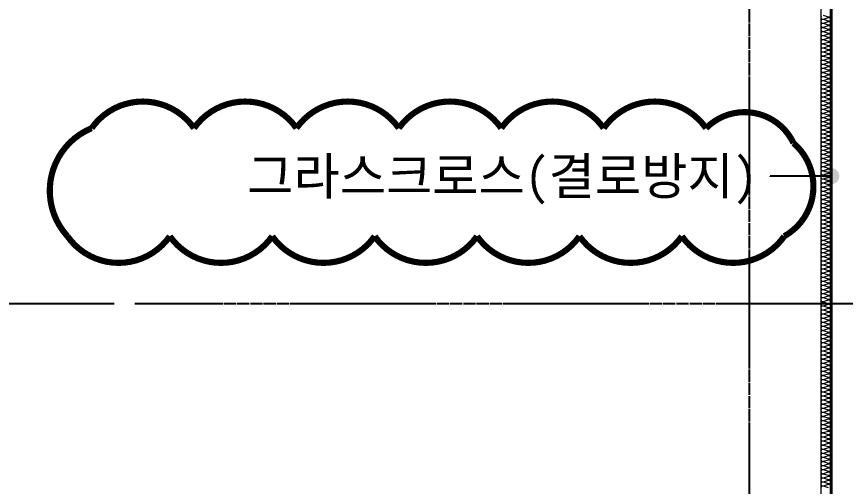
# Model space of a CAD drawing. Header units: inches. Extents: x 2004 to 150234, y 6875187 to 6994525.
# Drawn here: x 82869 to 86916, y 6885237 to 6887532 of the extents above; entities that cross this region are included whole.
import ezdxf
from ezdxf.enums import TextEntityAlignment as Align

# ---------------------------------------------------------------- set-up
doc = ezdxf.new("R2010")
doc.units = ezdxf.units.IN
doc.header["$MEASUREMENT"] = 0
doc.linetypes.add('CENTER', pattern=[65, 60, -2, 1, -2])
doc.layers.get('0').update_dxf_attribs({"linetype": 'CONTINUOUS'})
for name, color, linetype, lineweight in [('A-CONC-LIN1', 2, 'CONTINUOUS', 40), ('A-DIMS', 7, 'CONTINUOUS', 25), ('A-MKXS-LEAD', 7, 'CONTINUOUS', 25), ('A-MKXS-TEXT1', 3, 'CONTINUOUS', 25), ('A-XXXX-INSL2', 8, 'CONTINUOUS', 18), ('REV-202205', 20, 'CONTINUOUS', 25)]:
    doc.layers.add(name, color=color, linetype=linetype, lineweight=lineweight)
doc.layers.add('AA-AXIS-LINE-1', color=1, linetype='CENTER')
doc.styles.add('HY울릉도L', font='H2GTRE.TTF')
doc.styles.add('돋움체', font='')
doc.styles.get('돋움체').set_extended_font_data('DotumChe')
doc.dimstyles.new('CDIM', dxfattribs={"dimtxt": 2, "dimasz": 0.6, "dimexe": 1, "dimexo": 1, "dimgap": 1, "dimtad": 1, "dimdec": 0, "dimrnd": 0.5, "dimzin": 0, "dimdsep": 32, "dimlunit": 6, "dimtxsty": 'HY울릉도L', "dimblk1": '_CIDOT', "dimblk2": '_CIDOT', "dimsah": 1, "dimcen": 4.5, "dimclrd": 2, "dimclre": 2, "dimclrt": 7, "dimadec": 0, "dimazin": 0, "dimtfac": 1, "dimtdec": 0, "dimtix": 1, "dimtmove": 2, "dimatfit": 1, "dimldrblk": '_CIDOT', "dimfxl": 1, "dimtolj": 1, "dimtzin": 0, "dimlwd": -1, "dimarcsym": 0})

# ---------------------------------------------------------------- blocks, each defined once
blk = doc.blocks.new('_CIDOT')
at = {"color": 0, "linetype": 'ByBlock'}
blk.add_line((2, 0), (-1, 0), dxfattribs=at)
at = {"color": 0, "linetype": 'ByBlock', "const_width": 0.5}
blk.add_lwpolyline([(-0.25, 0, 1), (0.25, 0, 1)], format="xyb", close=True, dxfattribs=at)
blk = doc.blocks.new('*D290')
at = {"layer": 'A-DIMS', "lineweight": -2, "transparency": 16777216}
for p, q in [((83346.3, 6886128.3), (82146.3, 6886128.3)), ((83346.3, 6881878.3), (82146.3, 6881878.3))]:
    blk.add_line(p, q, dxfattribs=at)
at = {"layer": 'A-DIMS', "transparency": 16777216}
blk.add_line((82246.3, 6886068.3), (82246.3, 6881938.3), dxfattribs=at)
at = {"layer": 'A-DIMS', "transparency": 16777216, "xscale": 60, "yscale": 60, "zscale": 60}
for p, rotation in [((82246.3, 6886128.3), 90), ((82246.3, 6881878.3), 270)]:
    blk.add_blockref('_CIDOT', p, dxfattribs=dict(at, rotation=rotation))
at = {"layer": 'A-DIMS', "color": 3, "transparency": 16777216, "insert": (82027.2, 6884003.3), "char_height": 200, "attachment_point": 5, "rotation": 90, "style": '돋움체'}
blk.add_mtext('\\A1;4,250', dxfattribs=at)
blk = doc.blocks.new('*D291')
at = {"layer": 'A-DIMS', "lineweight": -2, "transparency": 16777216}
for p, q in [((83346.3, 6890878.3), (82146.3, 6890878.3)), ((83346.3, 6886128.3), (82146.3, 6886128.3))]:
    blk.add_line(p, q, dxfattribs=at)
at = {"layer": 'A-DIMS', "transparency": 16777216}
blk.add_line((82246.3, 6886188.3), (82246.3, 6890818.3), dxfattribs=at)
at = {"layer": 'A-DIMS', "transparency": 16777216, "xscale": 60, "yscale": 60, "zscale": 60}
for p, rotation in [((82246.3, 6890878.3), 90), ((82246.3, 6886128.3), 270)]:
    blk.add_blockref('_CIDOT', p, dxfattribs=dict(at, rotation=rotation))
at = {"layer": 'A-DIMS', "color": 3, "transparency": 16777216, "insert": (82027.2, 6888503.3), "char_height": 200, "attachment_point": 5, "rotation": 90, "style": '돋움체'}
blk.add_mtext('\\A1;4,750', dxfattribs=at)

msp = doc.modelspace()

# ---------------------------------------------------------------- hatches: boundary and pattern name
at = {"layer": 'A-MKXS-LEAD'}
h = msp.add_hatch(color=256, dxfattribs=at)
edge = h.paths.add_edge_path()
edge.add_arc((86846.3, 6886752.2), 40, 180, 540, ccw=False)

# ---------------------------------------------------------------- linework, layer by layer
at = {"layer": 'A-CONC-LIN1'}
msp.add_line((86846.3, 6889078.3), (86846.3, 6880978.3), dxfattribs=at)
at = {"layer": 'A-MKXS-LEAD'}
msp.add_lwpolyline([(86846.3, 6886752.2), (86548.6, 6886752.2), (86548.6, 6886752.2)], dxfattribs=at)
at = {"layer": 'A-XXXX-INSL2'}
msp.add_line((86796.3, 6889028.3), (86796.3, 6880978.3), dxfattribs=at)
for points in [[(86798.3, 6887533.8), (86796.3, 6887528.3), (86798.3, 6887522.8), (86803.3, 6887519.3), (86808.8, 6887519.3), (86833.8, 6887527.3), (86839.3, 6887527.3), (86844.3, 6887523.8), (86846.3, 6887518.3), (86844.3, 6887512.8), (86839.3, 6887509.3), (86833.8, 6887509.3), (86808.8, 6887517.3), (86803.3, 6887517.3), (86798.3, 6887513.8), (86796.3, 6887508.3), (86798.3, 6887502.8), (86803.3, 6887499.3), (86808.8, 6887499.3), (86833.8, 6887507.3), (86839.3, 6887507.3), (86844.3, 6887503.8), (86846.3, 6887498.3), (86844.3, 6887492.8), (86839.3, 6887489.3), (86833.8, 6887489.3), (86808.8, 6887497.3), (86803.3, 6887497.3), (86798.3, 6887493.8), (86796.3, 6887488.3), (86798.3, 6887482.8), (86803.3, 6887479.3), (86808.8, 6887479.3), (86833.8, 6887487.3), (86839.3, 6887487.3), (86844.3, 6887483.8), (86846.3, 6887478.3), (86844.3, 6887472.8), (86839.3, 6887469.3), (86833.8, 6887469.3), (86808.8, 6887477.3), (86803.3, 6887477.3), (86798.3, 6887473.8), (86796.3, 6887468.3), (86798.3, 6887462.8), (86803.3, 6887459.3), (86808.8, 6887459.3), (86833.8, 6887467.3), (86839.3, 6887467.3), (86844.3, 6887463.8), (86846.3, 6887458.3), (86844.3, 6887452.8), (86839.3, 6887449.3), (86833.8, 6887449.3), (86808.8, 6887457.3), (86803.3, 6887457.3), (86798.3, 6887453.8), (86796.3, 6887448.3), (86798.3, 6887442.8), (86803.3, 6887439.3), (86808.8, 6887439.3), (86833.8, 6887447.3), (86839.3, 6887447.3), (86844.3, 6887443.8), (86846.3, 6887438.3), (86844.3, 6887432.8), (86839.3, 6887429.3), (86833.8, 6887429.3), (86808.8, 6887437.3), (86803.3, 6887437.3), (86798.3, 6887433.8), (86796.3, 6887428.3), (86798.3, 6887422.8), (86803.3, 6887419.3), (86808.8, 6887419.3), (86833.8, 6887427.3), (86839.3, 6887427.3), (86844.3, 6887423.8), (86846.3, 6887418.3), (86844.3, 6887412.8), (86839.3, 6887409.3), (86833.8, 6887409.3), (86808.8, 6887417.3), (86803.3, 6887417.3), (86798.3, 6887413.8), (86796.3, 6887408.3), (86798.3, 6887402.8), (86803.3, 6887399.3), (86808.8, 6887399.3), (86833.8, 6887407.3), (86839.3, 6887407.3), (86844.3, 6887403.8), (86846.3, 6887398.3), (86844.3, 6887392.8), (86839.3, 6887389.3), (86833.8, 6887389.3), (86808.8, 6887397.3), (86803.3, 6887397.3), (86798.3, 6887393.8), (86796.3, 6887388.3), (86798.3, 6887382.8), (86803.3, 6887379.3), (86808.8, 6887379.3), (86833.8, 6887387.3), (86839.3, 6887387.3), (86844.3, 6887383.8), (86846.3, 6887378.3), (86844.3, 6887372.8), (86839.3, 6887369.3), (86833.8, 6887369.3), (86808.8, 6887377.3), (86803.3, 6887377.3), (86798.3, 6887373.8), (86796.3, 6887368.3), (86798.3, 6887362.8), (86803.3, 6887359.3), (86808.8, 6887359.3), (86833.8, 6887367.3), (86839.3, 6887367.3), (86844.3, 6887363.8), (86846.3, 6887358.3), (86844.3, 6887352.8), (86839.3, 6887349.3), (86833.8, 6887349.3), (86808.8, 6887357.3), (86803.3, 6887357.3), (86798.3, 6887353.8), (86796.3, 6887348.3), (86798.3, 6887342.8), (86803.3, 6887339.3), (86808.8, 6887339.3), (86833.8, 6887347.3), (86839.3, 6887347.3), (86844.3, 6887343.8), (86846.3, 6887338.3), (86844.3, 6887332.8), (86839.3, 6887329.3), (86833.8, 6887329.3), (86808.8, 6887337.3), (86803.3, 6887337.3), (86798.3, 6887333.8), (86796.3, 6887328.3), (86798.3, 6887322.8), (86803.3, 6887319.3), (86808.8, 6887319.3), (86833.8, 6887327.3), (86839.3, 6887327.3), (86844.3, 6887323.8), (86846.3, 6887318.3), (86844.3, 6887312.8), (86839.3, 6887309.3), (86833.8, 6887309.3), (86808.8, 6887317.3), (86803.3, 6887317.3), (86798.3, 6887313.8), (86796.3, 6887308.3), (86798.3, 6887302.8), (86803.3, 6887299.3), (86808.8, 6887299.3), (86833.8, 6887307.3), (86839.3, 6887307.3), (86844.3, 6887303.8), (86846.3, 6887298.3), (86844.3, 6887292.8), (86839.3, 6887289.3), (86833.8, 6887289.3), (86808.8, 6887297.3), (86803.3, 6887297.3), (86798.3, 6887293.8), (86796.3, 6887288.3), (86798.3, 6887282.8), (86803.3, 6887279.3), (86808.8, 6887279.3), (86833.8, 6887287.3), (86839.3, 6887287.3), (86844.3, 6887283.8), (86846.3, 6887278.3), (86844.3, 6887272.8), (86839.3, 6887269.3), (86833.8, 6887269.3), (86808.8, 6887277.3), (86803.3, 6887277.3), (86798.3, 6887273.8), (86796.3, 6887268.3), (86798.3, 6887262.8), (86803.3, 6887259.3), (86808.8, 6887259.3), (86833.8, 6887267.3), (86839.3, 6887267.3), (86844.3, 6887263.8), (86846.3, 6887258.3), (86844.3, 6887252.8), (86839.3, 6887249.3), (86833.8, 6887249.3), (86808.8, 6887257.3), (86803.3, 6887257.3), (86798.3, 6887253.8), (86796.3, 6887248.3), (86798.3, 6887242.8), (86803.3, 6887239.3), (86808.8, 6887239.3), (86833.8, 6887247.3), (86839.3, 6887247.3), (86844.3, 6887243.8), (86846.3, 6887238.3), (86844.3, 6887232.8), (86839.3, 6887229.3), (86833.8, 6887229.3), (86808.8, 6887237.3), (86803.3, 6887237.3), (86798.3, 6887233.8), (86796.3, 6887228.3), (86798.3, 6887222.8), (86803.3, 6887219.3), (86808.8, 6887219.3), (86833.8, 6887227.3), (86839.3, 6887227.3), (86844.3, 6887223.8), (86846.3, 6887218.3), (86844.3, 6887212.8), (86839.3, 6887209.3), (86833.8, 6887209.3), (86808.8, 6887217.3), (86803.3, 6887217.3), (86798.3, 6887213.8), (86796.3, 6887208.3), (86798.3, 6887202.8), (86803.3, 6887199.3), (86808.8, 6887199.3), (86833.8, 6887207.3), (86839.3, 6887207.3), (86844.3, 6887203.8), (86846.3, 6887198.3), (86844.3, 6887192.8), (86839.3, 6887189.3), (86833.8, 6887189.3), (86808.8, 6887197.3), (86803.3, 6887197.3), (86798.3, 6887193.8), (86796.3, 6887188.3), (86798.3, 6887182.8), (86803.3, 6887179.3), (86808.8, 6887179.3), (86833.8, 6887187.3), (86839.3, 6887187.3), (86844.3, 6887183.8), (86846.3, 6887178.3), (86844.3, 6887172.8), (86839.3, 6887169.3), (86833.8, 6887169.3), (86808.8, 6887177.3), (86803.3, 6887177.3), (86798.3, 6887173.8), (86796.3, 6887168.3), (86798.3, 6887162.8), (86803.3, 6887159.3), (86808.8, 6887159.3), (86833.8, 6887167.3), (86839.3, 6887167.3), (86844.3, 6887163.8), (86846.3, 6887158.3), (86844.3, 6887152.8), (86839.3, 6887149.3), (86833.8, 6887149.3), (86808.8, 6887157.3), (86803.3, 6887157.3), (86798.3, 6887153.8), (86796.3, 6887148.3), (86798.3, 6887142.8), (86803.3, 6887139.3), (86808.8, 6887139.3), (86833.8, 6887147.3), (86839.3, 6887147.3), (86844.3, 6887143.8), (86846.3, 6887138.3), (86844.3, 6887132.8), (86839.3, 6887129.3), (86833.8, 6887129.3), (86808.8, 6887137.3), (86803.3, 6887137.3), (86798.3, 6887133.8), (86796.3, 6887128.3), (86798.3, 6887122.8), (86803.3, 6887119.3), (86808.8, 6887119.3), (86833.8, 6887127.3), (86839.3, 6887127.3), (86844.3, 6887123.8), (86846.3, 6887118.3), (86844.3, 6887112.8), (86839.3, 6887109.3), (86833.8, 6887109.3), (86808.8, 6887117.3), (86803.3, 6887117.3), (86798.3, 6887113.8), (86796.3, 6887108.3), (86798.3, 6887102.8), (86803.3, 6887099.3), (86808.8, 6887099.3), (86833.8, 6887107.3), (86839.3, 6887107.3), (86844.3, 6887103.8), (86846.3, 6887098.3), (86844.3, 6887092.8), (86839.3, 6887089.3), (86833.8, 6887089.3), (86808.8, 6887097.3), (86803.3, 6887097.3), (86798.3, 6887093.8), (86796.3, 6887088.3), (86798.3, 6887082.8), (86803.3, 6887079.3), (86808.8, 6887079.3), (86833.8, 6887087.3), (86839.3, 6887087.3), (86844.3, 6887083.8), (86846.3, 6887078.3), (86844.3, 6887072.8), (86839.3, 6887069.3), (86833.8, 6887069.3), (86808.8, 6887077.3), (86803.3, 6887077.3), (86798.3, 6887073.8), (86796.3, 6887068.3), (86798.3, 6887062.8), (86803.3, 6887059.3), (86808.8, 6887059.3), (86833.8, 6887067.3), (86839.3, 6887067.3), (86844.3, 6887063.8), (86846.3, 6887058.3), (86844.3, 6887052.8), (86839.3, 6887049.3), (86833.8, 6887049.3), (86808.8, 6887057.3), (86803.3, 6887057.3), (86798.3, 6887053.8), (86796.3, 6887048.3), (86798.3, 6887042.8), (86803.3, 6887039.3), (86808.8, 6887039.3), (86833.8, 6887047.3), (86839.3, 6887047.3), (86844.3, 6887043.8), (86846.3, 6887038.3), (86844.3, 6887032.8), (86839.3, 6887029.3), (86833.8, 6887029.3), (86808.8, 6887037.3), (86803.3, 6887037.3), (86798.3, 6887033.8), (86796.3, 6887028.3), (86798.3, 6887022.8), (86803.3, 6887019.3), (86808.8, 6887019.3), (86833.8, 6887027.3), (86839.3, 6887027.3), (86844.3, 6887023.8), (86846.3, 6887018.3), (86844.3, 6887012.8), (86839.3, 6887009.3), (86833.8, 6887009.3), (86808.8, 6887017.3), (86803.3, 6887017.3), (86798.3, 6887013.8), (86796.3, 6887008.3), (86798.3, 6887002.8), (86803.3, 6886999.3), (86808.8, 6886999.3), (86833.8, 6887007.3), (86839.3, 6887007.3), (86844.3, 6887003.8), (86846.3, 6886998.3), (86844.3, 6886992.8), (86839.3, 6886989.3), (86833.8, 6886989.3), (86808.8, 6886997.3), (86803.3, 6886997.3), (86798.3, 6886993.8), (86796.3, 6886988.3), (86798.3, 6886982.8), (86803.3, 6886979.3), (86808.8, 6886979.3), (86833.8, 6886987.3), (86839.3, 6886987.3), (86844.3, 6886983.8), (86846.3, 6886978.3), (86844.3, 6886972.8), (86839.3, 6886969.3), (86833.8, 6886969.3), (86808.8, 6886977.3), (86803.3, 6886977.3), (86798.3, 6886973.8), (86796.3, 6886968.3), (86798.3, 6886962.8), (86803.3, 6886959.3), (86808.8, 6886959.3), (86833.8, 6886967.3), (86839.3, 6886967.3), (86844.3, 6886963.8), (86846.3, 6886958.3), (86844.3, 6886952.8), (86839.3, 6886949.3), (86833.8, 6886949.3), (86808.8, 6886957.3), (86803.3, 6886957.3), (86798.3, 6886953.8), (86796.3, 6886948.3), (86798.3, 6886942.8), (86803.3, 6886939.3), (86808.8, 6886939.3), (86833.8, 6886947.3), (86839.3, 6886947.3), (86844.3, 6886943.8), (86846.3, 6886938.3), (86844.3, 6886932.8), (86839.3, 6886929.3), (86833.8, 6886929.3), (86808.8, 6886937.3), (86803.3, 6886937.3), (86798.3, 6886933.8), (86796.3, 6886928.3), (86798.3, 6886922.8), (86803.3, 6886919.3), (86808.8, 6886919.3), (86833.8, 6886927.3), (86839.3, 6886927.3), (86844.3, 6886923.8), (86846.3, 6886918.3), (86844.3, 6886912.8), (86839.3, 6886909.3), (86833.8, 6886909.3), (86808.8, 6886917.3), (86803.3, 6886917.3), (86798.3, 6886913.8), (86796.3, 6886908.3), (86798.3, 6886902.8), (86803.3, 6886899.3), (86808.8, 6886899.3), (86833.8, 6886907.3), (86839.3, 6886907.3), (86844.3, 6886903.8), (86846.3, 6886898.3), (86844.3, 6886892.8), (86839.3, 6886889.3), (86833.8, 6886889.3), (86808.8, 6886897.3), (86803.3, 6886897.3), (86798.3, 6886893.8), (86796.3, 6886888.3), (86798.3, 6886882.8), (86803.3, 6886879.3), (86808.8, 6886879.3), (86833.8, 6886887.3), (86839.3, 6886887.3), (86844.3, 6886883.8), (86846.3, 6886878.3), (86844.3, 6886872.8), (86839.3, 6886869.3), (86833.8, 6886869.3), (86808.8, 6886877.3), (86803.3, 6886877.3), (86798.3, 6886873.8), (86796.3, 6886868.3), (86798.3, 6886862.8), (86803.3, 6886859.3), (86808.8, 6886859.3), (86833.8, 6886867.3), (86839.3, 6886867.3), (86844.3, 6886863.8), (86846.3, 6886858.3), (86844.3, 6886852.8), (86839.3, 6886849.3), (86833.8, 6886849.3), (86808.8, 6886857.3), (86803.3, 6886857.3), (86798.3, 6886853.8), (86796.3, 6886848.3), (86798.3, 6886842.8), (86803.3, 6886839.3), (86808.8, 6886839.3), (86833.8, 6886847.3), (86839.3, 6886847.3), (86844.3, 6886843.8), (86846.3, 6886838.3), (86844.3, 6886832.8), (86839.3, 6886829.3), (86833.8, 6886829.3), (86808.8, 6886837.3), (86803.3, 6886837.3), (86798.3, 6886833.8), (86796.3, 6886828.3), (86798.3, 6886822.8), (86803.3, 6886819.3), (86808.8, 6886819.3), (86833.8, 6886827.3), (86839.3, 6886827.3), (86844.3, 6886823.8), (86846.3, 6886818.3), (86844.3, 6886812.8), (86839.3, 6886809.3), (86833.8, 6886809.3), (86808.8, 6886817.3), (86803.3, 6886817.3), (86798.3, 6886813.8), (86796.3, 6886808.3), (86798.3, 6886802.8), (86803.3, 6886799.3), (86808.8, 6886799.3), (86833.8, 6886807.3), (86839.3, 6886807.3), (86844.3, 6886803.8), (86846.3, 6886798.3), (86844.3, 6886792.8), (86839.3, 6886789.3), (86833.8, 6886789.3), (86808.8, 6886797.3), (86803.3, 6886797.3), (86798.3, 6886793.8), (86796.3, 6886788.3), (86798.3, 6886782.8), (86803.3, 6886779.3), (86808.8, 6886779.3), (86833.8, 6886787.3), (86839.3, 6886787.3), (86844.3, 6886783.8), (86846.3, 6886778.3), (86844.3, 6886772.8), (86839.3, 6886769.3), (86833.8, 6886769.3), (86808.8, 6886777.3), (86803.3, 6886777.3), (86798.3, 6886773.8), (86796.3, 6886768.3), (86798.3, 6886762.8), (86803.3, 6886759.3), (86808.8, 6886759.3), (86833.8, 6886767.3), (86839.3, 6886767.3), (86844.3, 6886763.8), (86846.3, 6886758.3), (86844.3, 6886752.8), (86839.3, 6886749.3), (86833.8, 6886749.3), (86808.8, 6886757.3), (86803.3, 6886757.3), (86798.3, 6886753.8), (86796.3, 6886748.3), (86798.3, 6886742.8), (86803.3, 6886739.3), (86808.8, 6886739.3), (86833.8, 6886747.3), (86839.3, 6886747.3), (86844.3, 6886743.8), (86846.3, 6886738.3), (86844.3, 6886732.8), (86839.3, 6886729.3), (86833.8, 6886729.3), (86808.8, 6886737.3), (86803.3, 6886737.3), (86798.3, 6886733.8), (86796.3, 6886728.3), (86798.3, 6886722.8), (86803.3, 6886719.3), (86808.8, 6886719.3), (86833.8, 6886727.3), (86839.3, 6886727.3), (86844.3, 6886723.8), (86846.3, 6886718.3), (86844.3, 6886712.8), (86839.3, 6886709.3), (86833.8, 6886709.3), (86808.8, 6886717.3), (86803.3, 6886717.3), (86798.3, 6886713.8), (86796.3, 6886708.3), (86798.3, 6886702.8), (86803.3, 6886699.3), (86808.8, 6886699.3), (86833.8, 6886707.3), (86839.3, 6886707.3), (86844.3, 6886703.8), (86846.3, 6886698.3), (86844.3, 6886692.8), (86839.3, 6886689.3), (86833.8, 6886689.3), (86808.8, 6886697.3), (86803.3, 6886697.3), (86798.3, 6886693.8), (86796.3, 6886688.3), (86798.3, 6886682.8), (86803.3, 6886679.3), (86808.8, 6886679.3), (86833.8, 6886687.3), (86839.3, 6886687.3), (86844.3, 6886683.8), (86846.3, 6886678.3), (86844.3, 6886672.8), (86839.3, 6886669.3), (86833.8, 6886669.3), (86808.8, 6886677.3), (86803.3, 6886677.3), (86798.3, 6886673.8), (86796.3, 6886668.3), (86798.3, 6886662.8), (86803.3, 6886659.3), (86808.8, 6886659.3), (86833.8, 6886667.3), (86839.3, 6886667.3), (86844.3, 6886663.8), (86846.3, 6886658.3), (86844.3, 6886652.8), (86839.3, 6886649.3), (86833.8, 6886649.3), (86808.8, 6886657.3), (86803.3, 6886657.3), (86798.3, 6886653.8), (86796.3, 6886648.3), (86798.3, 6886642.8), (86803.3, 6886639.3), (86808.8, 6886639.3), (86833.8, 6886647.3), (86839.3, 6886647.3), (86844.3, 6886643.8), (86846.3, 6886638.3), (86844.3, 6886632.8), (86839.3, 6886629.3), (86833.8, 6886629.3), (86808.8, 6886637.3), (86803.3, 6886637.3), (86798.3, 6886633.8), (86796.3, 6886628.3), (86798.3, 6886622.8), (86803.3, 6886619.3), (86808.8, 6886619.3), (86833.8, 6886627.3), (86839.3, 6886627.3), (86844.3, 6886623.8), (86846.3, 6886618.3), (86844.3, 6886612.8), (86839.3, 6886609.3), (86833.8, 6886609.3), (86808.8, 6886617.3), (86803.3, 6886617.3), (86798.3, 6886613.8), (86796.3, 6886608.3), (86798.3, 6886602.8), (86803.3, 6886599.3), (86808.8, 6886599.3), (86833.8, 6886607.3), (86839.3, 6886607.3), (86844.3, 6886603.8), (86846.3, 6886598.3), (86844.3, 6886592.8), (86839.3, 6886589.3), (86833.8, 6886589.3), (86808.8, 6886597.3), (86803.3, 6886597.3), (86798.3, 6886593.8), (86796.3, 6886588.3), (86798.3, 6886582.8), (86803.3, 6886579.3), (86808.8, 6886579.3), (86833.8, 6886587.3), (86839.3, 6886587.3), (86844.3, 6886583.8), (86846.3, 6886578.3), (86844.3, 6886572.8), (86839.3, 6886569.3), (86833.8, 6886569.3), (86808.8, 6886577.3), (86803.3, 6886577.3), (86798.3, 6886573.8), (86796.3, 6886568.3), (86798.3, 6886562.8), (86803.3, 6886559.3), (86808.8, 6886559.3), (86833.8, 6886567.3), (86839.3, 6886567.3), (86844.3, 6886563.8), (86846.3, 6886558.3), (86844.3, 6886552.8), (86839.3, 6886549.3), (86833.8, 6886549.3), (86808.8, 6886557.3), (86803.3, 6886557.3), (86798.3, 6886553.8), (86796.3, 6886548.3), (86798.3, 6886542.8), (86803.3, 6886539.3), (86808.8, 6886539.3), (86833.8, 6886547.3), (86839.3, 6886547.3), (86844.3, 6886543.8), (86846.3, 6886538.3), (86844.3, 6886532.8), (86839.3, 6886529.3), (86833.8, 6886529.3), (86808.8, 6886537.3), (86803.3, 6886537.3), (86798.3, 6886533.8), (86796.3, 6886528.3), (86798.3, 6886522.8), (86803.3, 6886519.3), (86808.8, 6886519.3), (86833.8, 6886527.3), (86839.3, 6886527.3), (86844.3, 6886523.8), (86846.3, 6886518.3), (86844.3, 6886512.8), (86839.3, 6886509.3), (86833.8, 6886509.3), (86808.8, 6886517.3), (86803.3, 6886517.3), (86798.3, 6886513.8), (86796.3, 6886508.3), (86798.3, 6886502.8), (86803.3, 6886499.3), (86808.8, 6886499.3), (86833.8, 6886507.3), (86839.3, 6886507.3), (86844.3, 6886503.8), (86846.3, 6886498.3), (86844.3, 6886492.8), (86839.3, 6886489.3), (86833.8, 6886489.3), (86808.8, 6886497.3), (86803.3, 6886497.3), (86798.3, 6886493.8), (86796.3, 6886488.3), (86798.3, 6886482.8), (86803.3, 6886479.3), (86808.8, 6886479.3), (86833.8, 6886487.3), (86839.3, 6886487.3), (86844.3, 6886483.8), (86846.3, 6886478.3), (86844.3, 6886472.8), (86839.3, 6886469.3), (86833.8, 6886469.3), (86808.8, 6886477.3), (86803.3, 6886477.3), (86798.3, 6886473.8), (86796.3, 6886468.3), (86798.3, 6886462.8), (86803.3, 6886459.3), (86808.8, 6886459.3), (86833.8, 6886467.3), (86839.3, 6886467.3), (86844.3, 6886463.8), (86846.3, 6886458.3), (86844.3, 6886452.8), (86839.3, 6886449.3), (86833.8, 6886449.3), (86808.8, 6886457.3), (86803.3, 6886457.3), (86798.3, 6886453.8), (86796.3, 6886448.3), (86798.3, 6886442.8), (86803.3, 6886439.3), (86808.8, 6886439.3), (86833.8, 6886447.3), (86839.3, 6886447.3), (86844.3, 6886443.8), (86846.3, 6886438.3), (86844.3, 6886432.8), (86839.3, 6886429.3), (86833.8, 6886429.3), (86808.8, 6886437.3), (86803.3, 6886437.3), (86798.3, 6886433.8), (86796.3, 6886428.3), (86798.3, 6886422.8), (86803.3, 6886419.3), (86808.8, 6886419.3), (86833.8, 6886427.3), (86839.3, 6886427.3), (86844.3, 6886423.8), (86846.3, 6886418.3), (86844.3, 6886412.8), (86839.3, 6886409.3), (86833.8, 6886409.3), (86808.8, 6886417.3), (86803.3, 6886417.3), (86798.3, 6886413.8), (86796.3, 6886408.3), (86798.3, 6886402.8), (86803.3, 6886399.3), (86808.8, 6886399.3), (86833.8, 6886407.3), (86839.3, 6886407.3), (86844.3, 6886403.8), (86846.3, 6886398.3), (86844.3, 6886392.8), (86839.3, 6886389.3), (86833.8, 6886389.3), (86808.8, 6886397.3), (86803.3, 6886397.3), (86798.3, 6886393.8), (86796.3, 6886388.3), (86798.3, 6886382.8), (86803.3, 6886379.3), (86808.8, 6886379.3), (86833.8, 6886387.3), (86839.3, 6886387.3), (86844.3, 6886383.8), (86846.3, 6886378.3), (86844.3, 6886372.8), (86839.3, 6886369.3), (86833.8, 6886369.3), (86808.8, 6886377.3), (86803.3, 6886377.3), (86798.3, 6886373.8), (86796.3, 6886368.3), (86798.3, 6886362.8), (86803.3, 6886359.3), (86808.8, 6886359.3), (86833.8, 6886367.3), (86839.3, 6886367.3), (86844.3, 6886363.8), (86846.3, 6886358.3), (86844.3, 6886352.8), (86839.3, 6886349.3), (86833.8, 6886349.3), (86808.8, 6886357.3), (86803.3, 6886357.3), (86798.3, 6886353.8), (86796.3, 6886348.3), (86798.3, 6886342.8), (86803.3, 6886339.3), (86808.8, 6886339.3), (86833.8, 6886347.3), (86839.3, 6886347.3), (86844.3, 6886343.8), (86846.3, 6886338.3), (86844.3, 6886332.8), (86839.3, 6886329.3), (86833.8, 6886329.3), (86808.8, 6886337.3), (86803.3, 6886337.3), (86798.3, 6886333.8), (86796.3, 6886328.3), (86798.3, 6886322.8), (86803.3, 6886319.3), (86808.8, 6886319.3), (86833.8, 6886327.3), (86839.3, 6886327.3), (86844.3, 6886323.8), (86846.3, 6886318.3), (86844.3, 6886312.8), (86839.3, 6886309.3), (86833.8, 6886309.3), (86808.8, 6886317.3), (86803.3, 6886317.3), (86798.3, 6886313.8), (86796.3, 6886308.3), (86798.3, 6886302.8), (86803.3, 6886299.3), (86808.8, 6886299.3), (86833.8, 6886307.3), (86839.3, 6886307.3), (86844.3, 6886303.8), (86846.3, 6886298.3), (86844.3, 6886292.8), (86839.3, 6886289.3), (86833.8, 6886289.3), (86808.8, 6886297.3), (86803.3, 6886297.3), (86798.3, 6886293.8), (86796.3, 6886288.3), (86798.3, 6886282.8), (86803.3, 6886279.3), (86808.8, 6886279.3), (86833.8, 6886287.3), (86839.3, 6886287.3), (86844.3, 6886283.8), (86846.3, 6886278.3), (86844.3, 6886272.8), (86839.3, 6886269.3), (86833.8, 6886269.3), (86808.8, 6886277.3), (86803.3, 6886277.3), (86798.3, 6886273.8), (86796.3, 6886268.3), (86798.3, 6886262.8), (86803.3, 6886259.3), (86808.8, 6886259.3), (86833.8, 6886267.3), (86839.3, 6886267.3), (86844.3, 6886263.8), (86846.3, 6886258.3), (86844.3, 6886252.8), (86839.3, 6886249.3), (86833.8, 6886249.3), (86808.8, 6886257.3), (86803.3, 6886257.3), (86798.3, 6886253.8), (86796.3, 6886248.3), (86798.3, 6886242.8), (86803.3, 6886239.3), (86808.8, 6886239.3), (86833.8, 6886247.3), (86839.3, 6886247.3), (86844.3, 6886243.8), (86846.3, 6886238.3), (86844.3, 6886232.8), (86839.3, 6886229.3), (86833.8, 6886229.3), (86808.8, 6886237.3), (86803.3, 6886237.3), (86798.3, 6886233.8), (86796.3, 6886228.3), (86798.3, 6886222.8), (86803.3, 6886219.3), (86808.8, 6886219.3), (86833.8, 6886227.3), (86839.3, 6886227.3), (86844.3, 6886223.8), (86846.3, 6886218.3), (86844.3, 6886212.8), (86839.3, 6886209.3), (86833.8, 6886209.3), (86808.8, 6886217.3), (86803.3, 6886217.3), (86798.3, 6886213.8), (86796.3, 6886208.3), (86798.3, 6886202.8), (86803.3, 6886199.3), (86808.8, 6886199.3), (86833.8, 6886207.3), (86839.3, 6886207.3), (86844.3, 6886203.8), (86846.3, 6886198.3), (86844.3, 6886192.8), (86839.3, 6886189.3), (86833.8, 6886189.3), (86808.8, 6886197.3), (86803.3, 6886197.3), (86798.3, 6886193.8), (86796.3, 6886188.3), (86798.3, 6886182.8), (86803.3, 6886179.3), (86808.8, 6886179.3), (86833.8, 6886187.3), (86839.3, 6886187.3), (86844.3, 6886183.8), (86846.3, 6886178.3), (86844.3, 6886172.8), (86839.3, 6886169.3), (86833.8, 6886169.3), (86808.8, 6886177.3), (86803.3, 6886177.3), (86798.3, 6886173.8), (86796.3, 6886168.3), (86798.3, 6886162.8), (86803.3, 6886159.3), (86808.8, 6886159.3), (86833.8, 6886167.3), (86839.3, 6886167.3), (86844.3, 6886163.8), (86846.3, 6886158.3), (86844.3, 6886152.8), (86839.3, 6886149.3), (86833.8, 6886149.3), (86808.8, 6886157.3), (86803.3, 6886157.3), (86798.3, 6886153.8), (86796.3, 6886148.3), (86798.3, 6886142.8), (86803.3, 6886139.3), (86808.8, 6886139.3), (86833.8, 6886147.3), (86839.3, 6886147.3), (86844.3, 6886143.8), (86846.3, 6886138.3), (86844.3, 6886132.8), (86839.3, 6886129.3), (86833.8, 6886129.3), (86808.8, 6886137.3), (86803.3, 6886137.3), (86798.3, 6886133.8), (86796.3, 6886128.3), (86798.3, 6886122.8), (86803.3, 6886119.3), (86808.8, 6886119.3), (86833.8, 6886127.3), (86839.3, 6886127.3), (86844.3, 6886123.8), (86846.3, 6886118.3), (86844.3, 6886112.8), (86839.3, 6886109.3), (86833.8, 6886109.3), (86808.8, 6886117.3), (86803.3, 6886117.3), (86798.3, 6886113.8), (86796.3, 6886108.3), (86798.3, 6886102.8), (86803.3, 6886099.3), (86808.8, 6886099.3), (86833.8, 6886107.3), (86839.3, 6886107.3), (86844.3, 6886103.8), (86846.3, 6886098.3), (86844.3, 6886092.8), (86839.3, 6886089.3), (86833.8, 6886089.3), (86808.8, 6886097.3), (86803.3, 6886097.3), (86798.3, 6886093.8), (86796.3, 6886088.3), (86798.3, 6886082.8), (86803.3, 6886079.3), (86808.8, 6886079.3), (86833.8, 6886087.3), (86839.3, 6886087.3), (86844.3, 6886083.8), (86846.3, 6886078.3), (86844.3, 6886072.8), (86839.3, 6886069.3), (86833.8, 6886069.3), (86808.8, 6886077.3), (86803.3, 6886077.3), (86798.3, 6886073.8), (86796.3, 6886068.3), (86798.3, 6886062.8), (86803.3, 6886059.3), (86808.8, 6886059.3), (86833.8, 6886067.3), (86839.3, 6886067.3), (86844.3, 6886063.8), (86846.3, 6886058.3), (86844.3, 6886052.8), (86839.3, 6886049.3), (86833.8, 6886049.3), (86808.8, 6886057.3), (86803.3, 6886057.3), (86798.3, 6886053.8), (86796.3, 6886048.3), (86798.3, 6886042.8), (86803.3, 6886039.3), (86808.8, 6886039.3), (86833.8, 6886047.3), (86839.3, 6886047.3), (86844.3, 6886043.8), (86846.3, 6886038.3), (86844.3, 6886032.8), (86839.3, 6886029.3), (86833.8, 6886029.3), (86808.8, 6886037.3), (86803.3, 6886037.3), (86798.3, 6886033.8), (86796.3, 6886028.3), (86798.3, 6886022.8), (86803.3, 6886019.3), (86808.8, 6886019.3), (86833.8, 6886027.3), (86839.3, 6886027.3), (86844.3, 6886023.8), (86846.3, 6886018.3), (86844.3, 6886012.8), (86839.3, 6886009.3), (86833.8, 6886009.3), (86808.8, 6886017.3), (86803.3, 6886017.3), (86798.3, 6886013.8), (86796.3, 6886008.3), (86798.3, 6886002.8), (86803.3, 6885999.3), (86808.8, 6885999.3), (86833.8, 6886007.3), (86839.3, 6886007.3), (86844.3, 6886003.8), (86846.3, 6885998.3), (86844.3, 6885992.8), (86839.3, 6885989.3), (86833.8, 6885989.3), (86808.8, 6885997.3), (86803.3, 6885997.3), (86798.3, 6885993.8), (86796.3, 6885988.3), (86798.3, 6885982.8), (86803.3, 6885979.3), (86808.8, 6885979.3), (86833.8, 6885987.3), (86839.3, 6885987.3), (86844.3, 6885983.8), (86846.3, 6885978.3), (86844.3, 6885972.8), (86839.3, 6885969.3), (86833.8, 6885969.3), (86808.8, 6885977.3), (86803.3, 6885977.3), (86798.3, 6885973.8), (86796.3, 6885968.3), (86798.3, 6885962.8), (86803.3, 6885959.3), (86808.8, 6885959.3), (86833.8, 6885967.3), (86839.3, 6885967.3), (86844.3, 6885963.8), (86846.3, 6885958.3), (86844.3, 6885952.8), (86839.3, 6885949.3), (86833.8, 6885949.3), (86808.8, 6885957.3), (86803.3, 6885957.3), (86798.3, 6885953.8), (86796.3, 6885948.3), (86798.3, 6885942.8), (86803.3, 6885939.3), (86808.8, 6885939.3), (86833.8, 6885947.3), (86839.3, 6885947.3), (86844.3, 6885943.8), (86846.3, 6885938.3), (86844.3, 6885932.8), (86839.3, 6885929.3), (86833.8, 6885929.3), (86808.8, 6885937.3), (86803.3, 6885937.3), (86798.3, 6885933.8), (86796.3, 6885928.3), (86798.3, 6885922.8), (86803.3, 6885919.3), (86808.8, 6885919.3), (86833.8, 6885927.3), (86839.3, 6885927.3), (86844.3, 6885923.8), (86846.3, 6885918.3), (86844.3, 6885912.8), (86839.3, 6885909.3), (86833.8, 6885909.3), (86808.8, 6885917.3), (86803.3, 6885917.3), (86798.3, 6885913.8), (86796.3, 6885908.3), (86798.3, 6885902.8), (86803.3, 6885899.3), (86808.8, 6885899.3), (86833.8, 6885907.3), (86839.3, 6885907.3), (86844.3, 6885903.8), (86846.3, 6885898.3), (86844.3, 6885892.8), (86839.3, 6885889.3), (86833.8, 6885889.3), (86808.8, 6885897.3), (86803.3, 6885897.3), (86798.3, 6885893.8), (86796.3, 6885888.3), (86798.3, 6885882.8), (86803.3, 6885879.3), (86808.8, 6885879.3), (86833.8, 6885887.3), (86839.3, 6885887.3), (86844.3, 6885883.8), (86846.3, 6885878.3), (86844.3, 6885872.8), (86839.3, 6885869.3), (86833.8, 6885869.3), (86808.8, 6885877.3), (86803.3, 6885877.3), (86798.3, 6885873.8), (86796.3, 6885868.3), (86798.3, 6885862.8), (86803.3, 6885859.3), (86808.8, 6885859.3), (86833.8, 6885867.3), (86839.3, 6885867.3), (86844.3, 6885863.8), (86846.3, 6885858.3), (86844.3, 6885852.8), (86839.3, 6885849.3), (86833.8, 6885849.3), (86808.8, 6885857.3), (86803.3, 6885857.3), (86798.3, 6885853.8), (86796.3, 6885848.3), (86798.3, 6885842.8), (86803.3, 6885839.3), (86808.8, 6885839.3), (86833.8, 6885847.3), (86839.3, 6885847.3), (86844.3, 6885843.8), (86846.3, 6885838.3), (86844.3, 6885832.8), (86839.3, 6885829.3), (86833.8, 6885829.3), (86808.8, 6885837.3), (86803.3, 6885837.3), (86798.3, 6885833.8), (86796.3, 6885828.3), (86798.3, 6885822.8), (86803.3, 6885819.3), (86808.8, 6885819.3), (86833.8, 6885827.3), (86839.3, 6885827.3), (86844.3, 6885823.8), (86846.3, 6885818.3), (86844.3, 6885812.8), (86839.3, 6885809.3), (86833.8, 6885809.3), (86808.8, 6885817.3), (86803.3, 6885817.3), (86798.3, 6885813.8), (86796.3, 6885808.3), (86798.3, 6885802.8), (86803.3, 6885799.3), (86808.8, 6885799.3), (86833.8, 6885807.3), (86839.3, 6885807.3), (86844.3, 6885803.8), (86846.3, 6885798.3), (86844.3, 6885792.8), (86839.3, 6885789.3), (86833.8, 6885789.3), (86808.8, 6885797.3), (86803.3, 6885797.3), (86798.3, 6885793.8), (86796.3, 6885788.3), (86798.3, 6885782.8), (86803.3, 6885779.3), (86808.8, 6885779.3), (86833.8, 6885787.3), (86839.3, 6885787.3), (86844.3, 6885783.8), (86846.3, 6885778.3), (86844.3, 6885772.8), (86839.3, 6885769.3), (86833.8, 6885769.3), (86808.8, 6885777.3), (86803.3, 6885777.3), (86798.3, 6885773.8), (86796.3, 6885768.3), (86798.3, 6885762.8), (86803.3, 6885759.3), (86808.8, 6885759.3), (86833.8, 6885767.3), (86839.3, 6885767.3), (86844.3, 6885763.8), (86846.3, 6885758.3), (86844.3, 6885752.8), (86839.3, 6885749.3), (86833.8, 6885749.3), (86808.8, 6885757.3), (86803.3, 6885757.3), (86798.3, 6885753.8), (86796.3, 6885748.3), (86798.3, 6885742.8), (86803.3, 6885739.3), (86808.8, 6885739.3), (86833.8, 6885747.3), (86839.3, 6885747.3), (86844.3, 6885743.8), (86846.3, 6885738.3), (86844.3, 6885732.8), (86839.3, 6885729.3), (86833.8, 6885729.3), (86808.8, 6885737.3), (86803.3, 6885737.3), (86798.3, 6885733.8), (86796.3, 6885728.3), (86798.3, 6885722.8), (86803.3, 6885719.3), (86808.8, 6885719.3), (86833.8, 6885727.3), (86839.3, 6885727.3), (86844.3, 6885723.8), (86846.3, 6885718.3), (86844.3, 6885712.8), (86839.3, 6885709.3), (86833.8, 6885709.3), (86808.8, 6885717.3), (86803.3, 6885717.3), (86798.3, 6885713.8), (86796.3, 6885708.3), (86798.3, 6885702.8), (86803.3, 6885699.3), (86808.8, 6885699.3), (86833.8, 6885707.3), (86839.3, 6885707.3), (86844.3, 6885703.8), (86846.3, 6885698.3), (86844.3, 6885692.8), (86839.3, 6885689.3), (86833.8, 6885689.3), (86808.8, 6885697.3), (86803.3, 6885697.3), (86798.3, 6885693.8), (86796.3, 6885688.3), (86798.3, 6885682.8), (86803.3, 6885679.3), (86808.8, 6885679.3), (86833.8, 6885687.3), (86839.3, 6885687.3), (86844.3, 6885683.8), (86846.3, 6885678.3), (86844.3, 6885672.8), (86839.3, 6885669.3), (86833.8, 6885669.3), (86808.8, 6885677.3), (86803.3, 6885677.3), (86798.3, 6885673.8), (86796.3, 6885668.3), (86798.3, 6885662.8), (86803.3, 6885659.3), (86808.8, 6885659.3), (86833.8, 6885667.3), (86839.3, 6885667.3), (86844.3, 6885663.8), (86846.3, 6885658.3), (86844.3, 6885652.8), (86839.3, 6885649.3), (86833.8, 6885649.3), (86808.8, 6885657.3), (86803.3, 6885657.3), (86798.3, 6885653.8), (86796.3, 6885648.3), (86798.3, 6885642.8), (86803.3, 6885639.3), (86808.8, 6885639.3), (86833.8, 6885647.3), (86839.3, 6885647.3), (86844.3, 6885643.8), (86846.3, 6885638.3), (86844.3, 6885632.8), (86839.3, 6885629.3), (86833.8, 6885629.3), (86808.8, 6885637.3), (86803.3, 6885637.3), (86798.3, 6885633.8), (86796.3, 6885628.3), (86798.3, 6885622.8), (86803.3, 6885619.3), (86808.8, 6885619.3), (86833.8, 6885627.3), (86839.3, 6885627.3), (86844.3, 6885623.8), (86846.3, 6885618.3), (86844.3, 6885612.8), (86839.3, 6885609.3), (86833.8, 6885609.3), (86808.8, 6885617.3), (86803.3, 6885617.3), (86798.3, 6885613.8), (86796.3, 6885608.3), (86798.3, 6885602.8), (86803.3, 6885599.3), (86808.8, 6885599.3), (86833.8, 6885607.3), (86839.3, 6885607.3), (86844.3, 6885603.8), (86846.3, 6885598.3), (86844.3, 6885592.8), (86839.3, 6885589.3), (86833.8, 6885589.3), (86808.8, 6885597.3), (86803.3, 6885597.3), (86798.3, 6885593.8), (86796.3, 6885588.3), (86798.3, 6885582.8), (86803.3, 6885579.3), (86808.8, 6885579.3), (86833.8, 6885587.3), (86839.3, 6885587.3), (86844.3, 6885583.8), (86846.3, 6885578.3), (86844.3, 6885572.8), (86839.3, 6885569.3), (86833.8, 6885569.3), (86808.8, 6885577.3), (86803.3, 6885577.3), (86798.3, 6885573.8), (86796.3, 6885568.3), (86798.3, 6885562.8), (86803.3, 6885559.3), (86808.8, 6885559.3), (86833.8, 6885567.3), (86839.3, 6885567.3), (86844.3, 6885563.8), (86846.3, 6885558.3), (86844.3, 6885552.8), (86839.3, 6885549.3), (86833.8, 6885549.3), (86808.8, 6885557.3), (86803.3, 6885557.3), (86798.3, 6885553.8), (86796.3, 6885548.3), (86798.3, 6885542.8), (86803.3, 6885539.3), (86808.8, 6885539.3), (86833.8, 6885547.3), (86839.3, 6885547.3), (86844.3, 6885543.8), (86846.3, 6885538.3), (86844.3, 6885532.8), (86839.3, 6885529.3), (86833.8, 6885529.3), (86808.8, 6885537.3), (86803.3, 6885537.3), (86798.3, 6885533.8), (86796.3, 6885528.3), (86798.3, 6885522.8), (86803.3, 6885519.3), (86808.8, 6885519.3), (86833.8, 6885527.3), (86839.3, 6885527.3), (86844.3, 6885523.8), (86846.3, 6885518.3), (86844.3, 6885512.8), (86839.3, 6885509.3), (86833.8, 6885509.3), (86808.8, 6885517.3), (86803.3, 6885517.3), (86798.3, 6885513.8), (86796.3, 6885508.3), (86798.3, 6885502.8), (86803.3, 6885499.3), (86808.8, 6885499.3), (86833.8, 6885507.3), (86839.3, 6885507.3), (86844.3, 6885503.8), (86846.3, 6885498.3), (86844.3, 6885492.8), (86839.3, 6885489.3), (86833.8, 6885489.3), (86808.8, 6885497.3), (86803.3, 6885497.3), (86798.3, 6885493.8), (86796.3, 6885488.3), (86798.3, 6885482.8), (86803.3, 6885479.3), (86808.8, 6885479.3), (86833.8, 6885487.3), (86839.3, 6885487.3), (86844.3, 6885483.8), (86846.3, 6885478.3), (86844.3, 6885472.8), (86839.3, 6885469.3), (86833.8, 6885469.3), (86808.8, 6885477.3), (86803.3, 6885477.3), (86798.3, 6885473.8), (86796.3, 6885468.3), (86798.3, 6885462.8), (86803.3, 6885459.3), (86808.8, 6885459.3), (86833.8, 6885467.3), (86839.3, 6885467.3), (86844.3, 6885463.8), (86846.3, 6885458.3), (86844.3, 6885452.8), (86839.3, 6885449.3), (86833.8, 6885449.3), (86808.8, 6885457.3), (86803.3, 6885457.3), (86798.3, 6885453.8), (86796.3, 6885448.3), (86798.3, 6885442.8), (86803.3, 6885439.3), (86808.8, 6885439.3), (86833.8, 6885447.3), (86839.3, 6885447.3), (86844.3, 6885443.8), (86846.3, 6885438.3), (86844.3, 6885432.8), (86839.3, 6885429.3), (86833.8, 6885429.3), (86808.8, 6885437.3), (86803.3, 6885437.3), (86798.3, 6885433.8), (86796.3, 6885428.3), (86798.3, 6885422.8), (86803.3, 6885419.3), (86808.8, 6885419.3), (86833.8, 6885427.3), (86839.3, 6885427.3), (86844.3, 6885423.8), (86846.3, 6885418.3), (86844.3, 6885412.8), (86839.3, 6885409.3), (86833.8, 6885409.3), (86808.8, 6885417.3), (86803.3, 6885417.3), (86798.3, 6885413.8), (86796.3, 6885408.3), (86798.3, 6885402.8), (86803.3, 6885399.3), (86808.8, 6885399.3), (86833.8, 6885407.3), (86839.3, 6885407.3), (86844.3, 6885403.8), (86846.3, 6885398.3), (86844.3, 6885392.8), (86839.3, 6885389.3), (86833.8, 6885389.3), (86808.8, 6885397.3), (86803.3, 6885397.3), (86798.3, 6885393.8), (86796.3, 6885388.3), (86798.3, 6885382.8), (86803.3, 6885379.3), (86808.8, 6885379.3), (86833.8, 6885387.3), (86839.3, 6885387.3), (86844.3, 6885383.8), (86846.3, 6885378.3), (86844.3, 6885372.8), (86839.3, 6885369.3), (86833.8, 6885369.3), (86808.8, 6885377.3), (86803.3, 6885377.3), (86798.3, 6885373.8), (86796.3, 6885368.3), (86798.3, 6885362.8), (86803.3, 6885359.3), (86808.8, 6885359.3), (86833.8, 6885367.3), (86839.3, 6885367.3), (86844.3, 6885363.8), (86846.3, 6885358.3), (86844.3, 6885352.8), (86839.3, 6885349.3), (86833.8, 6885349.3), (86808.8, 6885357.3), (86803.3, 6885357.3), (86798.3, 6885353.8), (86796.3, 6885348.3), (86798.3, 6885342.8), (86803.3, 6885339.3), (86808.8, 6885339.3), (86833.8, 6885347.3), (86839.3, 6885347.3), (86844.3, 6885343.8), (86846.3, 6885338.3), (86844.3, 6885332.8), (86839.3, 6885329.3), (86833.8, 6885329.3), (86808.8, 6885337.3), (86803.3, 6885337.3), (86798.3, 6885333.8), (86796.3, 6885328.3), (86798.3, 6885322.8), (86803.3, 6885319.3), (86808.8, 6885319.3), (86833.8, 6885327.3), (86839.3, 6885327.3), (86844.3, 6885323.8), (86846.3, 6885318.3), (86844.3, 6885312.8), (86839.3, 6885309.3), (86833.8, 6885309.3), (86808.8, 6885317.3), (86803.3, 6885317.3), (86798.3, 6885313.8), (86796.3, 6885308.3), (86798.3, 6885302.8), (86803.3, 6885299.3), (86808.8, 6885299.3), (86833.8, 6885307.3), (86839.3, 6885307.3), (86844.3, 6885303.8), (86846.3, 6885298.3), (86844.3, 6885292.8), (86839.3, 6885289.3), (86833.8, 6885289.3), (86808.8, 6885297.3), (86803.3, 6885297.3), (86798.3, 6885293.8), (86796.3, 6885288.3), (86798.3, 6885282.8), (86803.3, 6885279.3), (86808.8, 6885279.3), (86833.8, 6885287.3), (86839.3, 6885287.3), (86844.3, 6885283.8), (86846.3, 6885278.3), (86844.3, 6885272.8), (86839.3, 6885269.3), (86833.8, 6885269.3), (86808.8, 6885277.3), (86803.3, 6885277.3), (86798.3, 6885273.8), (86796.3, 6885268.3), (86798.3, 6885262.8), (86803.3, 6885259.3), (86808.8, 6885259.3), (86833.8, 6885267.3), (86839.3, 6885267.3), (86844.3, 6885263.8), (86846.3, 6885258.3), (86844.3, 6885252.8), (86839.3, 6885249.3), (86833.8, 6885249.3), (86808.8, 6885257.3), (86803.3, 6885257.3), (86798.3, 6885253.8), (86796.3, 6885248.3), (86798.3, 6885242.8), (86803.3, 6885239.3), (86808.8, 6885239.3), (86833.8, 6885247.3), (86839.3, 6885247.3), (86844.3, 6885243.8), (86846.3, 6885238.3), (86844.3, 6885232.8)], [(86844.3, 6887532.8), (86839.3, 6887529.3), (86833.8, 6887529.3), (86808.8, 6887537.3)], [(86833.8, 6885229.3), (86808.8, 6885237.3), (86803.3, 6885237.3), (86798.3, 6885233.8)]]:
    msp.add_lwpolyline(points, dxfattribs=at)
at = {"layer": 'AA-AXIS-LINE-1'}
for p, q in [((86446.3, 6896078.3), (86446.3, 6878278.3)), ((92195.8, 6886128.3), (83446.3, 6886128.3))]:
    msp.add_line(p, q, dxfattribs=at)
at = {"layer": 'REV-202205', "const_width": 30}
msp.add_lwpolyline([(83117.7, 6886458.7, 0.520567), (83617.7, 6886458.7, 0.520567), (84117.7, 6886458.7, 0.520567), (84617.7, 6886458.7, 0.520567), (85117.7, 6886458.7, 0.520567), (85617.7, 6886458.7, 0.520567), (86117.7, 6886458.7, 0.520567), (86617.7, 6886458.7, 0.520567), (86662.9, 6886913.5, 0.520567), (86235.9, 6886986.5, 0.520567), (85735.9, 6886986.5, 0.520567), (85235.9, 6886986.5, 0.520567), (84735.9, 6886986.5, 0.520567), (84235.9, 6886986.5, 0.520567), (83735.9, 6886986.5, 0.520567), (83235.9, 6886986.5, 0.520567)], format="xyb", close=True, dxfattribs=at)

# ---------------------------------------------------------------- texts
at = {"layer": 'A-MKXS-TEXT1', "style": '돋움체'}
msp.add_text('그라스크로스(결로방지)', height=180, dxfattribs=at).set_placement((86487, 6886752.2), align=Align.MIDDLE_RIGHT)

# ---------------------------------------------------------------- dimensions: what is measured, and where the dimension line sits
at = {"layer": 'A-DIMS'}
for base, p2, angle, picture, middle in [((82246.3, 6890878.3), (83446.3, 6890878.3), 90, '*D291', (82027.2, 6888503.3)), ((82246.3, 6881878.3), (83446.3, 6881878.3), 270, '*D290', (82027.2, 6884003.3))]:
    dim = msp.add_linear_dim(base=base, p1=(83446.3, 6886128.3), p2=p2, angle=angle, dimstyle='CDIM', override={"dimscale": 100, "dimtxsty": '돋움체', "dimclrd": 256, "dimclre": 256, "dimclrt": 3}, dxfattribs=at)
    dim.commit()
    dim.dimension.update_dxf_attribs({"geometry": picture, "text_midpoint": middle})

doc.saveas('drawing.dxf')
